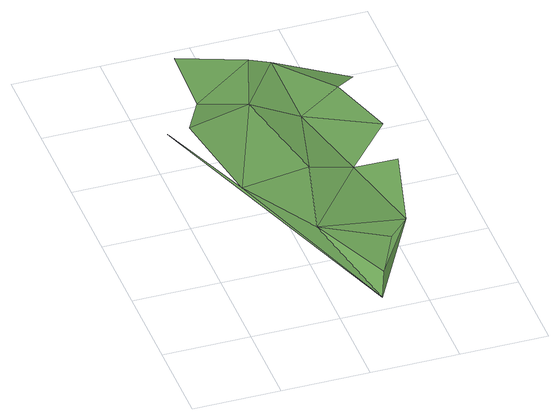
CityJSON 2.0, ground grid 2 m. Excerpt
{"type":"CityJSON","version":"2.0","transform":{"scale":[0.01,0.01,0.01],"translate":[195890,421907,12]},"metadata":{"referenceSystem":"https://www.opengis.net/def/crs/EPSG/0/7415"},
"CityObjects":{
"plantcover1":{"type":"PlantCover","attributes":{"3df_class":"Forest","bgt_fysiekvoorkomen":"groenvoorziening","bgt_status":"bestaand","identificatienamespace":"NL.IMGeo","begroeidterreindeeloptalud":"true","plus_fysiekvoorkomen":"gras- en kruidachtigen","relatievehoogteligging":0,"aantal_punten":0},"geometry":[{"type":"MultiSurface","lod":"1","boundaries":[[[0,1,2]],[[2,1,3]],[[4,2,5]],[[3,6,2]],[[7,3,1]],[[4,5,8]],[[9,3,7]],[[6,5,2]],[[10,7,1]],[[3,11,6]],[[10,3,9]],[[12,13,8]],[[10,9,7]],[[11,3,10]],[[5,12,8]],[[6,14,5]],[[6,11,14]],[[14,15,5]],[[12,5,15]],[[11,10,16]],[[14,11,17]],[[14,18,15]],[[14,17,18]],[[18,19,15]]]}]}
},
"vertices":[
[22,622,158],[308,40,73],[122,422,135],[222,222,152],[72,622,164],[222,672,154],[272,422,155],[322,72,116],[122,722,143],[372,172,125],[422,222,124],[372,422,129],[272,822,152],[122,872,156],[322,622,133],[322,822,133],[472,422,127],[472,522,149],[422,672,151],[472,722,130]
]}
